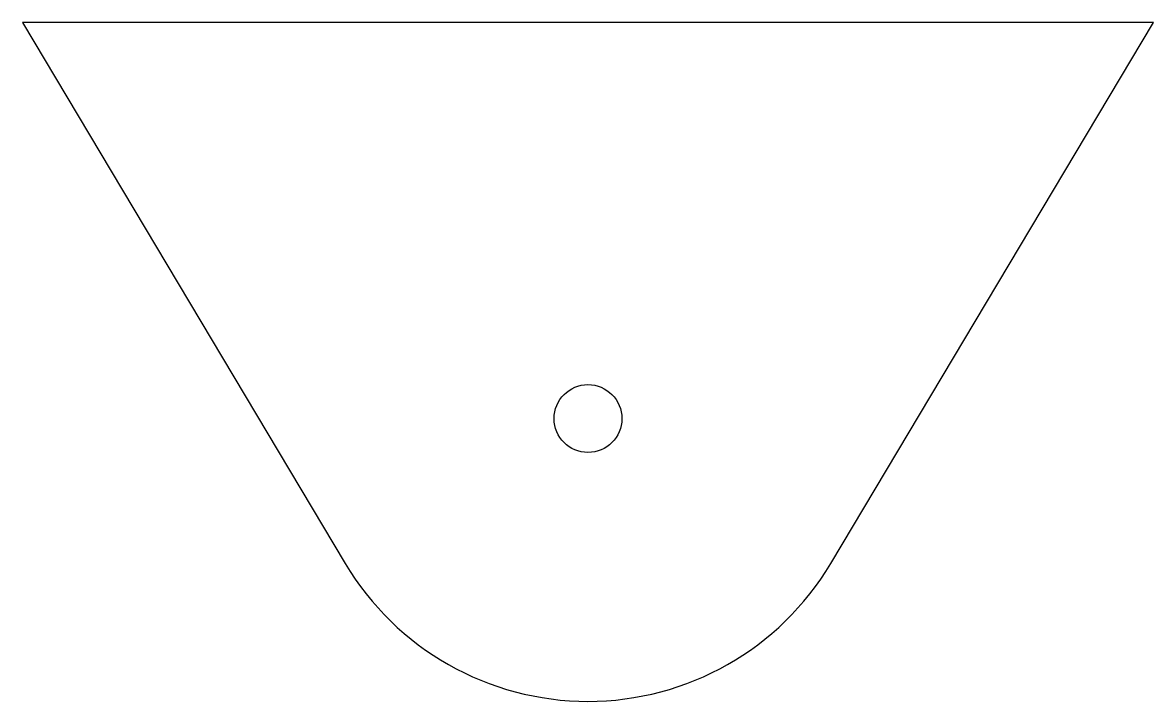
# Model space of a CAD drawing. Header units: millimetres. Extents: x -50 to 50, y -60 to 0.
import ezdxf

# ---------------------------------------------------------------- set-up
doc = ezdxf.new("R2010")
doc.units = ezdxf.units.MM

msp = doc.modelspace()

# ---------------------------------------------------------------- linework, layer by layer
msp.add_lwpolyline([(21.47, -47.81), (50, 0), (-50, 0), (-21.47, -47.81, 0.56776)], format="xyb", close=True)
msp.add_circle((0, -35), 3)

doc.saveas('drawing.dxf')
